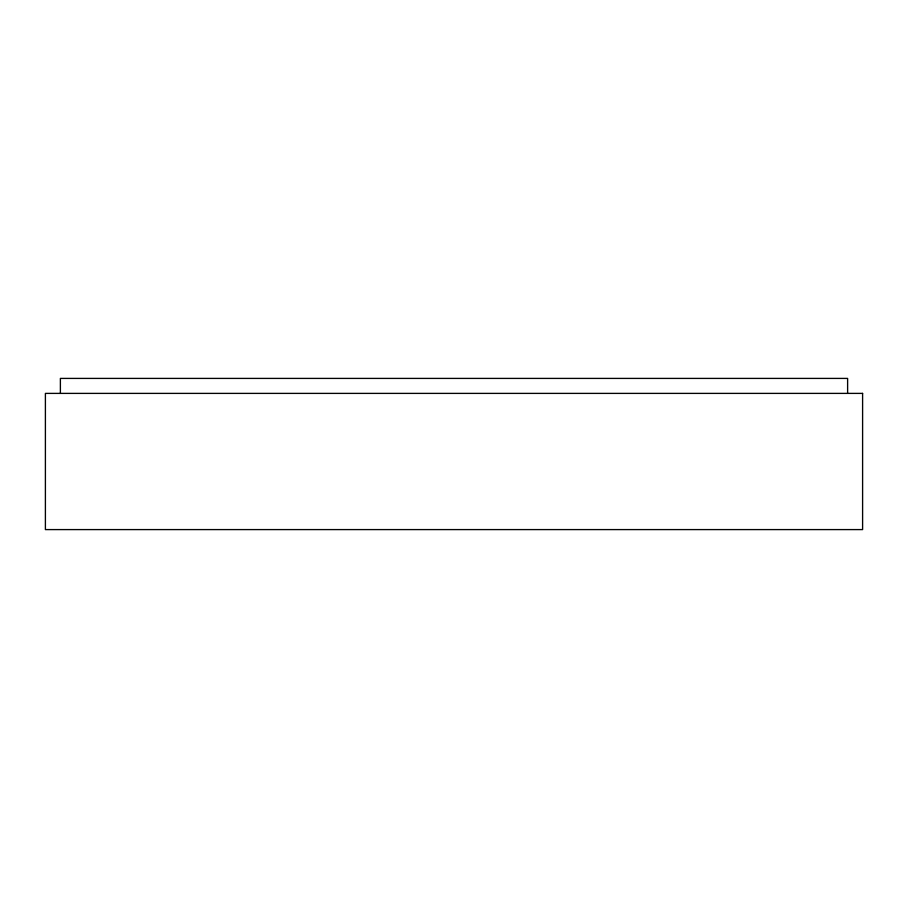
<?xml version="1.0" encoding="UTF-8"?>
<svg xmlns="http://www.w3.org/2000/svg" width="908" height="908" viewBox="0 0 908 908"><rect width="100%" height="100%" fill="white"/><g stroke="black" fill="none" stroke-linecap="round" stroke-linejoin="round"><path stroke-width="1.36" d="M847.618 393.391L847.618 378.409L60.382 378.409L60.382 393.391M862.6 393.391L45.4 393.391L45.4 529.591L862.6 529.591L862.6 393.391"/></g></svg>
